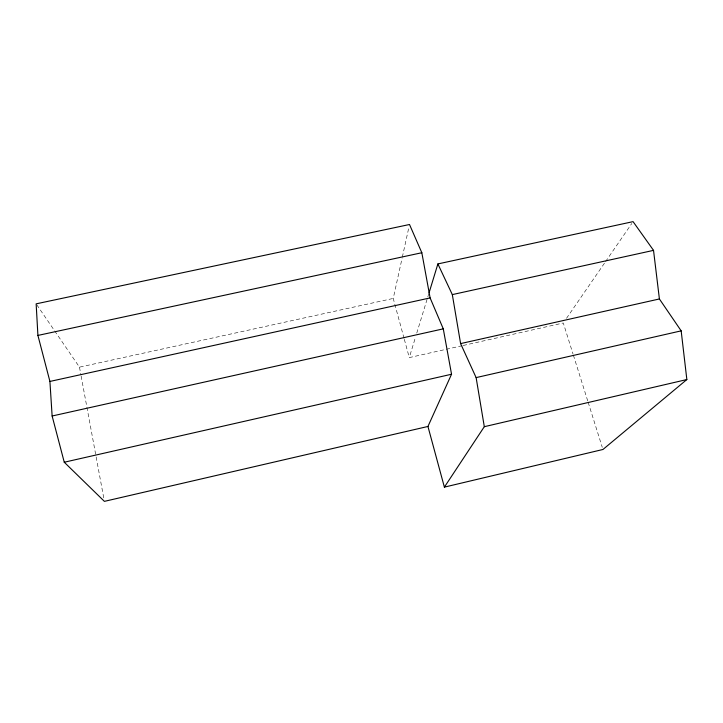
<?xml version="1.0" encoding="UTF-8"?>
<svg xmlns="http://www.w3.org/2000/svg" width="723" height="723" viewBox="0 0 723 723"><rect width="100%" height="100%" fill="white"/><g stroke="black" fill="none" stroke-linecap="round" stroke-linejoin="round"><path stroke-width="0.54" stroke-dasharray="3.62 2.71" d="M404.03 338.237L393.24 298.436L402.096 258.21M402.331 257.117L408.784 227.763M462.087 345.73L409.281 357.596L415.463 337.343M416.764 333.086L427.51 297.912M427.835 296.846L429.137 292.58M566.498 318.328L604.907 262.539M605.549 261.609L631.794 223.488M463.181 345.477L563.298 322.982L573.041 354.071M36.783 304.781L79.476 367.157L393.24 298.436M573.375 355.138L587.826 401.238M588.16 402.313L602.277 447.338M404.32 339.313L409.281 357.596M79.476 367.157L80.913 374.921M81.121 376.032L103.769 498.039"/><path stroke-width="1.08" d="M429.137 292.58L437.885 263.931L633.077 221.636L653.529 250.366L659.403 298.961L681.165 330.854L686.85 379.548L602.955 449.48L444.383 487.13L427.944 426.462L451.541 374.243L443.28 328.848L430.113 297.912L421.834 252.734L409.507 224.501L36.15 303.85L37.912 335.427L49.914 381.437L52.128 416.005L64.257 462.232L104.392 501.364L427.944 426.462M444.383 487.13L484.311 426.687L476.123 377.605L460.605 343.597L452.318 294.604L437.885 263.931M484.311 426.687L686.85 379.548M64.257 462.232L451.541 374.243M476.123 377.605L681.165 330.854M460.605 343.597L659.403 298.961M52.128 416.005L443.28 328.848M49.914 381.437L430.113 297.912M452.318 294.604L653.529 250.366M37.912 335.427L421.834 252.734"/></g></svg>
